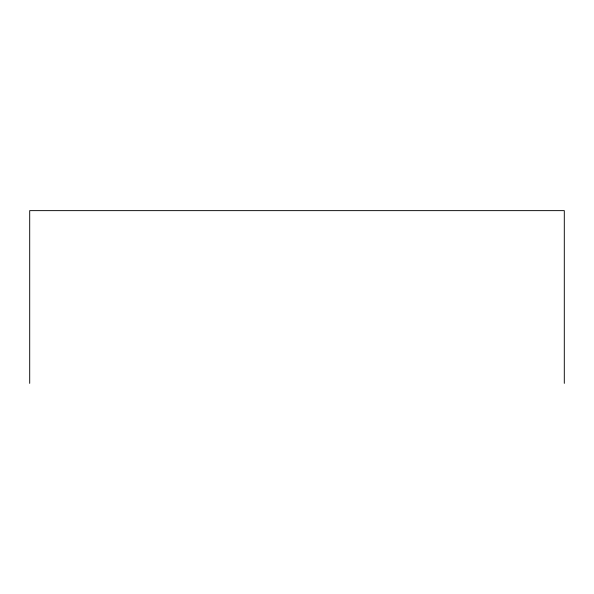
<?xml version="1.0" encoding="UTF-8"?>
<svg xmlns="http://www.w3.org/2000/svg" width="594" height="594" viewBox="0 0 594 594"><rect width="100%" height="100%" fill="white"/><g stroke="black" fill="none" stroke-linecap="round" stroke-linejoin="round"><path stroke-width="0.89" d="M564.3 383.368L564.3 210.632L29.7 210.632L29.7 383.368"/></g></svg>
